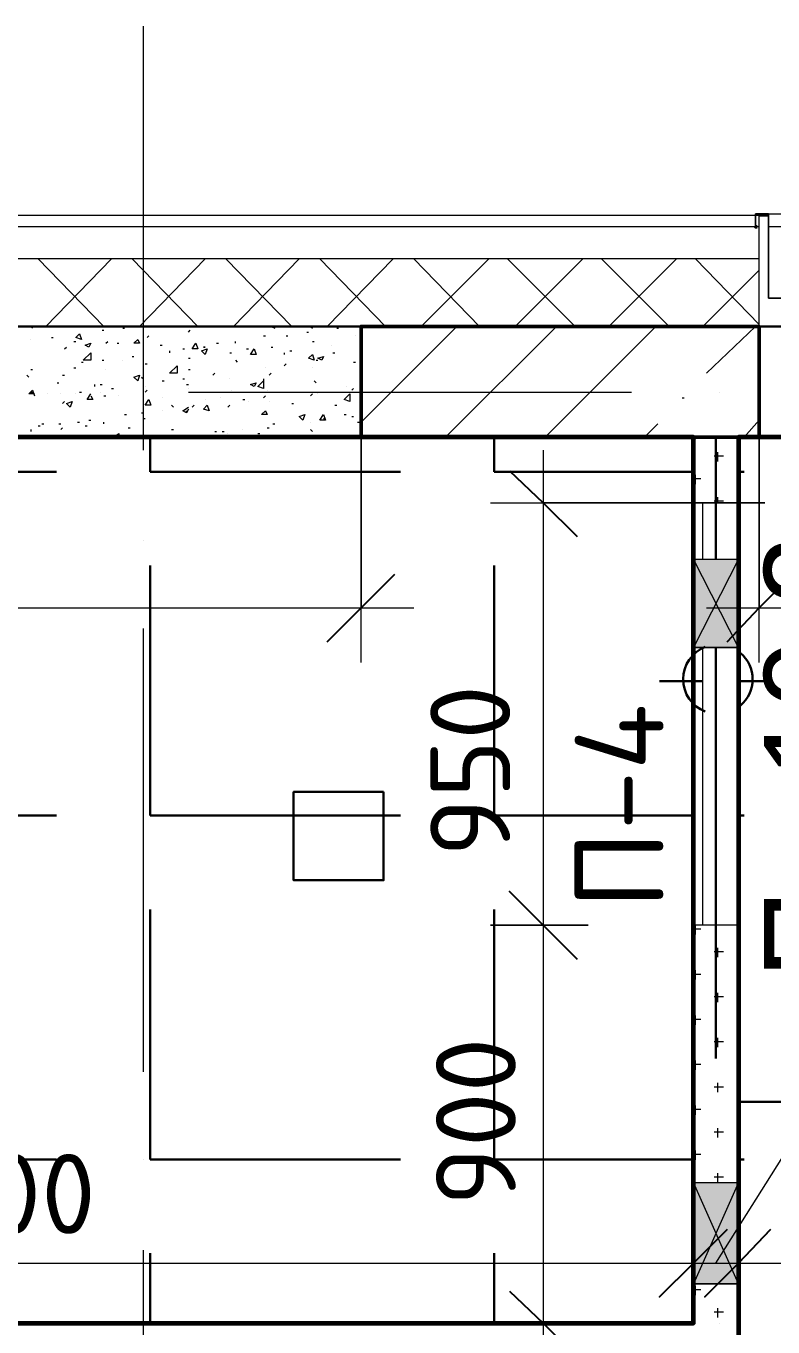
# Model space of a CAD drawing. Header units: millimetres. Extents: x -84737 to 172119, y -43083 to 59399.
# Drawn here: x 49342 to 51026, y 54672 to 57605 of the extents above; entities that cross this region are included whole.
import ezdxf

# ---------------------------------------------------------------- set-up
doc = ezdxf.new("R2010")
doc.units = ezdxf.units.MM
doc.layers.add('10) Плитка КР-3 300х300', color=40, linetype='Continuous', lineweight=30)
doc.layers.add('14) Плитка стены СТ-5.1', color=3, linetype='Continuous', lineweight=60)
for name, color, linetype in [('PDF _Двери', 7, 'Continuous'), ('PDF _Несущие колонны', 7, 'Continuous'), ('PDF _Обобщенные модели', 7, 'Continuous'), ('PDF _Окна', 7, 'Continuous'), ('PDF _Оси', 7, 'Continuous'), ('PDF _Перекрытия', 7, 'Continuous'), ('PDF _Размеры-100', 7, 'Continuous'), ('PDF _Стены', 7, 'Continuous'), ('PDF _Текст', 7, 'Continuous'), ('PDF _Элементы узлов', 7, 'Continuous')]:
    doc.layers.add(name, color=color, linetype=linetype)
doc.styles.add('PDF GOSTCommon', font='arial.ttf')
doc.styles.add('PDF ISOCPEUR', font='isocpeur.ttf')
pattern_1 = [(0, (0, 0), (0, 775.335), [563.88, -211.455]), (90, (0, 0), (-775.335, 5e-14), [563.88, -211.455])]

msp = doc.modelspace()

# ---------------------------------------------------------------- hatches: boundary and pattern name
at = {"layer": '10) Плитка КР-3 300х300'}
h = msp.add_hatch(dxfattribs=at)
h.set_pattern_fill('ANGLE', color=256, scale=111)
h.set_pattern_definition(pattern_1)
h.paths.add_polyline_path([(50846.7, 49168.5), (50486.9, 49168.5), (50486.9, 49930.4), (49758.8, 49930.4), (49758.8, 49130.4), (49225.4, 49130.4), (49225.4, 49930.4), (48107.8, 49930.4), (48107.8, 49778.1), (47307.8, 49778.1), (47307.8, 48110.2), (50846.7, 48110.2)])
h.paths.add_polyline_path([(50516.5, 54578.5), (47646.4, 54578.5), (47646.4, 53079.9), (50516.5, 53079.9)])
h.paths.add_polyline_path([(50846.7, 56678.2), (47646.4, 56678.2), (47646.4, 54680.1), (50846.7, 54680.1)])
h.paths.add_polyline_path([(47544.8, 56678.2), (42206.8, 56678.2), (42206.8, 55078), (44907.6, 55078), (44903.3, 53079.9), (46964.9, 53079.9), (46964.9, 54057.8), (47544.8, 54057.8)])
h.paths.add_polyline_path([(44806, 54976.4), (42604.7, 54976.4), (42604.7, 54079), (44806, 54079)], flags=17)
h.paths.add_polyline_path([(44806, 53976.5), (42604.7, 53976.5), (42604.7, 53079.9), (44806, 53079.9)], flags=17)
h = msp.add_hatch(dxfattribs=at)
h.set_pattern_fill('ANGLE', color=256, scale=111)
h.set_pattern_definition(pattern_1)
h.paths.add_polyline_path([(47206.2, 50679.7), (44755.2, 50679.7), (44755.2, 45879.3), (46926.8, 45879.3), (46926.8, 46057.1), (47206.2, 46057.1)])
h.paths.add_polyline_path([(47206.2, 52876.7), (45305.5, 52876.7), (45305.5, 50798.3), (47206.2, 50798.3)])
h.paths.add_polyline_path([(50948.3, 52876.7), (47206.2, 52876.7), (47206.2, 51479.8), (50948.3, 51479.8)])
h.paths.add_polyline_path([(47544.8, 52978.3), (45305.5, 52978.3), (45305.5, 52876.7), (47544.8, 52876.7)])
h.paths.add_polyline_path([(52345.3, 55179.6), (50948.3, 55179.6), (50948.3, 45879.3), (52345.3, 45879.3)])
h.paths.add_polyline_path([(55905.4, 56678.2), (53695.7, 56678.2), (53695.7, 56504.6), (52197.1, 56504.6), (52197.1, 56678.2), (50948.3, 56678.2), (50948.3, 55179.6), (55808, 55179.6), (55808, 55327.8), (55905.4, 55327.8)])
h.paths.add_polyline_path([(55808, 52876.7), (55507.5, 52876.7), (55507.5, 51780.4), (54406.8, 51780.4), (54406.8, 52876.7), (54262.9, 52876.7), (53145.3, 52876.7), (53145.3, 51678.8), (52446.9, 51678.8), (52446.9, 50679.7), (52548.5, 50679.7), (52548.5, 49879.7), (55808, 49879.7)])
at = {"layer": 'PDF _Окна', "transparency": 33554559}
msp.add_hatch(color=256, dxfattribs=at).paths.add_polyline_path([(50990.6, 57152.3), (50990.6, 57156.5), (50986.4, 57156.5), (50982.2, 57152.3), (50986.4, 57148), (50990.6, 57148)])

# ---------------------------------------------------------------- linework, layer by layer
at = {"layer": '10) Плитка КР-3 300х300'}
for points in [[(47646.4, 54680.1), (50846.7, 54680.1), (50846.7, 56678.2), (47646.4, 56678.2)], [(50948.3, 55179.6), (55905.4, 55179.6), (55905.4, 56678.2), (50948.3, 56678.2)], [(50948.3, 45879.3), (52345.3, 45879.3), (52345.3, 55179.6), (50948.3, 55179.6)]]:
    msp.add_lwpolyline(points, close=True, dxfattribs=at)
at = {"layer": '14) Плитка стены СТ-5.1'}
msp.add_lwpolyline([(47646.4, 54680.1), (50846.7, 54680.1), (50846.7, 56678.2), (47646.4, 56678.2)], close=True, dxfattribs=at)
for points in [[(52345.3, 55179.6), (55905.4, 55179.6), (55905.4, 56678.2), (50948.3, 56678.2), (50948.3, 55179.6)], [(50948.3, 55179.6), (50948.3, 52876.7)]]:
    msp.add_lwpolyline(points, dxfattribs=at)
at = {"layer": 'PDF _Двери', "lineweight": 18}
for points in [[(50867.9, 56403), (50867.9, 56530), (50948.3, 56530), (50948.3, 56403)], [(50948.3, 56204), (50948.3, 55577.5), (50867.9, 55577.5), (50867.9, 56204)]]:
    msp.add_lwpolyline(points, dxfattribs=at)
at = {"layer": 'PDF _Несущие колонны', "lineweight": 9}
for points in [[(50097.4, 56712), (50313.3, 56927.9)], [(50287.9, 56678.2), (50537.7, 56927.9)], [(50512.3, 56678.2), (50762.1, 56927.9)], [(50876.4, 56822.1), (50986.4, 56927.9)], [(50821.3, 56767), (50825.6, 56767)], [(50736.7, 56678.2), (50766.3, 56707.8)], [(50961, 56678.2), (50994.9, 56716.2)]]:
    msp.add_lwpolyline(points, dxfattribs=at)
at = {"layer": 'PDF _Несущие колонны', "lineweight": 50}
msp.add_lwpolyline([(50097.4, 56678.2), (50994.9, 56678.2), (50994.9, 56927.9), (50097.4, 56927.9)], close=True, dxfattribs=at)
at = {"layer": 'PDF _Обобщенные модели', "lineweight": 30}
for points in [[(50897.5, 56678.2), (50897.5, 56403)], [(50897.5, 56204), (50897.5, 55277)], [(50867.9, 56127.8), (50770.5, 56127.8)], [(51020.3, 56127.8), (50948.3, 56127.8)]]:
    msp.add_lwpolyline(points, dxfattribs=at)
for start, end in [(111.3794, 248.6206), (310.8912, 49.1088)]:
    msp.add_arc((50901.7, 56132.2), 78.3, start, end, dxfattribs=at)
at = {"layer": 'PDF _Окна', "lineweight": 18}
for points in [[(51016, 57181.9), (50986.4, 57181.9), (50986.4, 57152.3), (50986.4, 57181.9), (51016, 57181.9), (51016, 56991.4), (52175.9, 56991.4), (52175.9, 57181.9), (52205.6, 57181.9), (52205.6, 57152.3), (52205.6, 57181.9), (52175.9, 57181.9)], [(52175.9, 57152.3), (52175.9, 56991.4), (51016, 56991.4), (51016, 57152.3)]]:
    msp.add_lwpolyline(points, dxfattribs=at)
msp.add_lwpolyline([(51016, 57152.3), (51016, 57181.9), (52175.9, 57181.9), (52175.9, 57152.3)], close=True, dxfattribs=at)
at = {"layer": 'PDF _Окна', "color": 8, "true_color": 0x808080, "transparency": 33554559}
for points in [[(50846.7, 56403), (50846.7, 56204), (50948.3, 56403)], [(50846.7, 56204), (50948.3, 56403), (50948.3, 56204)], [(50846.7, 54997.6), (50846.7, 54769), (50948.3, 54997.6)], [(50846.7, 54769), (50948.3, 54997.6), (50948.3, 54769)]]:
    msp.add_solid(points, dxfattribs=at)
at = {"layer": 'PDF _Оси', "lineweight": 9}
for points in [[(49606.4, 56648.5), (49606.4, 57605.2)], [(49509, 56779.7), (49509, 56779.7)], [(49708, 56779.7), (50707, 56779.7)], [(50906, 56779.7), (50906, 56779.7)], [(49606.4, 56445.3), (49606.4, 56445.3)], [(49606.4, 55247.3), (49606.4, 56246.4)], [(49606.4, 55048.4), (49606.4, 55048.4)], [(49606.4, 53846.1), (49606.4, 54845.2)], [(49509, 54680.1), (49509, 54680.1)], [(49708, 54680.1), (50707, 54680.1)], [(50906, 54680.1), (50906, 54680.1)]]:
    msp.add_lwpolyline(points, dxfattribs=at)
at = {"layer": 'PDF _Перекрытия', "lineweight": 30}
for points in [[(50846.7, 56530), (50846.7, 56403)], [(50846.7, 56204), (50846.7, 55577.5)]]:
    msp.add_lwpolyline(points, dxfattribs=at)
msp.add_lwpolyline([(50148.2, 55878.1), (49945.1, 55878.1), (49945.1, 55679.1), (50148.2, 55679.1)], close=True, dxfattribs=at)
at = {"layer": 'PDF _Размеры-100', "lineweight": 9}
for points in [[(39387.5, 56292.9), (40183.3, 56292.9), (41529.5, 56292.9), (42007.8, 56292.9), (42206.8, 56292.9), (42807.9, 56292.9), (45208.1, 56292.9), (46105.5, 56292.9), (47544.8, 56292.9), (47646.4, 56292.9), (47646.4, 56792.4), (47646.4, 56170.2), (47646.4, 56792.4), (47646.4, 56292.9), (50216, 56292.9)], [(50097.4, 56170.2), (50097.4, 56792.4), (50097.4, 56292.9)], [(50876.4, 56292.9), (52197.1, 56292.9), (52497.7, 56292.9), (53395.1, 56292.9), (53695.7, 56292.9), (54897.9, 56292.9), (54897.9, 56792.4), (54897.9, 56170.2), (54897.9, 56792.4), (54897.9, 56292.9), (55278.9, 56292.9)], [(50994.9, 56170.2), (50994.9, 56792.4), (50994.9, 56292.9)], [(50508.1, 56648.5), (50508.1, 55577.5), (50609.7, 55577.5), (50389.5, 55577.5), (50609.7, 55577.5), (50508.1, 55577.5), (50508.1, 54557.3)], [(50389.5, 56530), (51007.6, 56530), (50508.1, 56530)], [(47527.9, 54815.5), (50846.7, 54815.5), (50948.3, 54815.5), (50948.3, 55315.1), (50948.3, 54697), (50948.3, 55315.1), (50948.3, 54815.5), (52468, 54815.5)], [(50897.5, 54815.5), (51092.2, 55124.6), (51401.3, 55124.6)], [(50389.5, 54680.1), (50677.4, 54680.1), (50508.1, 54680.1)]]:
    msp.add_lwpolyline(points, dxfattribs=at)
at = {"layer": 'PDF _Размеры-100', "lineweight": 25}
for points in [[(50431.9, 56602), (50508.1, 56530), (50584.3, 56453.8)], [(50021.2, 56216.7), (50097.4, 56292.9), (50173.6, 56369.1)], [(50922.9, 56216.7), (50994.9, 56292.9), (51071.1, 56369.1)], [(50431.9, 54752.1), (50508.1, 54680.1), (50584.3, 54603.9)]]:
    msp.add_lwpolyline(points, dxfattribs=at)
for points in [[(50584.3, 55501.3), (50508.1, 55577.5), (50431.9, 55653.7), (50508.1, 55577.5)], [(50922.9, 54891.7), (50846.7, 54815.5), (50770.5, 54739.4), (50846.7, 54815.5)], [(51020.3, 54891.7), (50948.3, 54815.5), (50872.1, 54739.4), (50948.3, 54815.5)]]:
    msp.add_lwpolyline(points, close=True, dxfattribs=at)
at = {"layer": 'PDF _Размеры-100', "lineweight": 9}
msp.add_lwpolyline([(50846.7, 54815.5), (50846.7, 55315.1), (50846.7, 54697), (50846.7, 55315.1)], close=True, dxfattribs=at)
at = {"layer": 'PDF _Стены', "lineweight": 18}
for points in [[(50097.4, 56927.9), (50994.9, 56927.9), (50994.9, 57177.7), (50986.4, 57177.7), (45216.6, 57177.7), (45208.1, 57177.7), (45208.1, 56927.9), (46105.5, 56927.9)], [(50994.9, 57152.3), (50986.4, 57152.3), (45216.6, 57152.3), (45208.1, 57152.3)], [(50994.9, 57080.3), (45208.1, 57080.3)], [(50846.7, 54769), (50846.7, 54680.1), (47646.4, 54680.1), (47646.4, 56678.2)], [(50948.3, 56530), (50948.3, 56678.2), (50846.7, 56678.2), (50846.7, 56530), (50867.9, 56530)], [(50867.9, 55577.5), (50846.7, 55577.5), (50846.7, 54997.6)], [(50948.3, 54997.6), (50948.3, 55577.5)], [(47045.3, 53079.9), (47045.3, 53977.4), (47544.8, 53977.4), (47544.8, 53079.9), (47646.4, 53079.9), (47646.4, 54578.5), (50846.7, 54578.5), (50846.7, 53079.9), (50948.3, 53079.9), (50948.3, 54769)]]:
    msp.add_lwpolyline(points, dxfattribs=at)
at = {"layer": 'PDF _Стены', "lineweight": 30}
for points in [[(50994.9, 57177.7), (51016, 57177.7)], [(50994.9, 56927.9), (52497.7, 56927.9), (52497.7, 56678.2), (50994.9, 56678.2)]]:
    msp.add_lwpolyline(points, dxfattribs=at)
at = {"layer": 'PDF _Стены', "lineweight": 9}
for points in [[(49517.5, 56927.9), (49369.3, 57080.3)], [(49386.3, 56927.9), (49534.4, 57080.3)], [(49729.2, 56927.9), (49581, 57080.3)], [(49597.9, 56927.9), (49746.1, 57080.3)], [(49940.8, 56927.9), (49792.7, 57080.3)], [(49809.6, 56927.9), (49957.7, 57080.3)], [(50152.5, 56927.9), (50004.3, 57080.3)], [(50021.2, 56927.9), (50169.4, 57080.3)], [(50364.1, 56927.9), (50216, 57080.3)], [(50232.9, 56927.9), (50385.3, 57080.3)], [(50580, 56927.9), (50427.6, 57080.3)], [(50444.6, 56927.9), (50597, 57080.3)], [(50791.7, 56927.9), (50639.3, 57080.3)], [(50656.2, 56927.9), (50808.6, 57080.3)], [(50994.9, 56932.1), (50851, 57080.3)], [(50867.9, 56927.9), (50994.9, 57054.9)], [(49352.4, 56927.9), (49356.6, 56923.7)], [(49513.3, 56919.4), (49517.5, 56919.4)], [(49559.8, 56923.7), (49564.1, 56923.7)], [(49708, 56915.2), (49712.2, 56919.4)], [(49894.3, 56927.9), (49902.7, 56923.7), (49902.7, 56927.9)], [(49974.7, 56915.2), (49978.9, 56915.2)], [(49983.1, 56927.9), (49987.4, 56923.7)], [(50042.4, 56923.7), (50046.6, 56923.7)], [(49352.4, 56898.3), (49352.4, 56898.3)], [(49399, 56902.5), (49403.2, 56902.5)], [(49449.8, 56894), (49454, 56894)], [(49521.7, 56889.8), (49526, 56894)], [(49547.1, 56889.8), (49551.4, 56889.8)], [(49614.9, 56902.5), (49619.1, 56906.7)], [(49644.5, 56885.6), (49648.7, 56885.6)], [(49771.5, 56889.8), (49775.7, 56889.8)], [(49813.8, 56889.8), (49813.8, 56894)], [(49877.3, 56906.7), (49881.6, 56906.7)], [(49928.1, 56906.7), (49932.4, 56906.7)], [(49987.4, 56894), (49991.6, 56894)], [(50029.7, 56885.6), (50029.7, 56885.6)], [(50084.7, 56906.7), (50084.7, 56906.7)], [(49428.6, 56877.1), (49432.8, 56881.3)], [(49581, 56860.2), (49585.2, 56860.2)], [(49665.7, 56872.9), (49665.7, 56868.6)], [(49695.3, 56877.1), (49699.5, 56877.1)], [(49708, 56855.9), (49712.2, 56855.9)], [(49801.1, 56868.6), (49805.4, 56868.6)], [(49839.2, 56877.1), (49843.5, 56877.1)], [(49894.3, 56881.3), (49898.5, 56881.3)], [(49923.9, 56868.6), (49923.9, 56864.4)], [(49936.6, 56872.9), (49940.8, 56872.9)], [(50033.9, 56868.6), (50038.2, 56868.6)], [(49352.4, 56830.5), (49356.6, 56830.5)], [(49449.8, 56834.8), (49454, 56834.8)], [(49466.7, 56847.5), (49470.9, 56847.5)], [(49513.3, 56851.7), (49517.5, 56851.7)], [(49521.7, 56830.5), (49521.7, 56830.5)], [(49559.8, 56851.7), (49559.8, 56851.7)], [(49610.6, 56843.2), (49614.9, 56843.2)], [(49708, 56830.5), (49712.2, 56830.5)], [(49813.8, 56851.7), (49818.1, 56847.5)], [(49881.6, 56834.8), (49881.6, 56834.8)], [(49923.9, 56839), (49928.1, 56843.2)], [(49987.4, 56834.8), (49987.4, 56834.8)], [(49995.8, 56851.7), (50000.1, 56851.7)], [(50080.5, 56847.5), (50084.7, 56847.5)], [(49343.9, 56817.8), (49348.2, 56813.6)], [(49411.7, 56800.9), (49415.9, 56800.9)], [(49424.4, 56817.8), (49428.6, 56817.8)], [(49496.3, 56796.7), (49496.3, 56792.4)], [(49509, 56796.7), (49513.3, 56796.7)], [(49602.2, 56813.6), (49606.4, 56809.4)], [(49648.7, 56805.1), (49653, 56805.1)], [(49695.3, 56809.4), (49699.5, 56809.4)], [(49703.8, 56796.7), (49708, 56796.7)], [(49763, 56817.8), (49767.3, 56822.1)], [(49801.1, 56809.4), (49801.1, 56809.4)], [(49877.3, 56809.4), (49877.3, 56788.2), (49864.6, 56792.4), (49877.3, 56805.1)], [(49890, 56817.8), (49894.3, 56822.1)], [(49991.6, 56805.1), (49995.8, 56800.9)], [(49360.9, 56775.5), (49348.2, 56775.5), (49356.6, 56784), (49360.9, 56771.3)], [(49352.4, 56779.7), (49356.6, 56779.7)], [(49390.5, 56775.5), (49390.5, 56775.5)], [(49420.1, 56775.5), (49420.1, 56775.5)], [(49454, 56775.5), (49454, 56775.5)], [(49462.5, 56779.7), (49466.7, 56779.7)], [(49487.9, 56771.3), (49492.1, 56762.8), (49479.4, 56762.8), (49487.9, 56775.5)], [(49517.5, 56771.3), (49521.7, 56771.3)], [(49534.4, 56788.2), (49538.7, 56788.2)], [(49551.4, 56771.3), (49551.4, 56771.3)], [(49610.6, 56792.4), (49610.6, 56792.4)], [(49610.6, 56779.7), (49614.9, 56784)], [(49648.7, 56767), (49648.7, 56767)], [(49708, 56788.2), (49708, 56788.2)], [(49780, 56767), (49780, 56767)], [(49805.4, 56784), (49805.4, 56784)], [(49877.3, 56767), (49881.6, 56771.3)], [(49885.8, 56784), (49885.8, 56784)], [(49902.7, 56779.7), (49902.7, 56779.7)], [(49945.1, 56779.7), (49949.3, 56779.7)], [(49983.1, 56771.3), (49987.4, 56775.5)], [(50000.1, 56775.5), (50000.1, 56775.5)], [(50063.6, 56792.4), (50063.6, 56792.4)], [(50076.3, 56784), (50080.5, 56788.2)], [(49424.4, 56754.3), (49428.6, 56758.6)], [(49648.7, 56737.4), (49648.7, 56737.4)], [(49669.9, 56750.1), (49674.1, 56745.9)], [(49708, 56741.6), (49703.8, 56733.2), (49695.3, 56737.4), (49708, 56745.9)], [(49703.8, 56733.2), (49703.8, 56737.4)], [(49716.5, 56745.9), (49720.7, 56750.1)], [(49746.1, 56762.8), (49746.1, 56762.8)], [(49796.9, 56745.9), (49801.1, 56750.1)], [(49830.8, 56762.8), (49835, 56762.8)], [(49843.5, 56758.6), (49843.5, 56758.6)], [(49890, 56758.6), (49890, 56758.6)], [(49940.8, 56754.3), (49945.1, 56754.3)], [(50038.2, 56750.1), (50042.4, 56750.1)], [(49377.8, 56707.8), (49382, 56707.8)], [(49415.9, 56707.8), (49420.1, 56707.8)], [(49458.2, 56712), (49462.5, 56712)], [(49483.6, 56716.2), (49487.9, 56716.2)], [(49517.5, 56707.8), (49517.5, 56712)], [(49564.1, 56728.9), (49568.3, 56728.9)], [(49602.2, 56733.2), (49606.4, 56733.2)], [(49606.4, 56720.5), (49610.6, 56720.5)], [(49898.5, 56707.8), (49902.7, 56707.8)], [(49983.1, 56712), (49983.1, 56712)], [(50012.8, 56720.5), (50017, 56720.5)], [(50059.3, 56728.9), (50063.6, 56728.9)], [(50076.3, 56724.7), (50080.5, 56724.7)], [(50089, 56712), (50093.2, 56712)], [(49352.4, 56695.1), (49352.4, 56690.9)], [(49369.3, 56703.5), (49373.6, 56703.5)], [(49420.1, 56695.1), (49424.4, 56699.3)], [(49475.2, 56703.5), (49479.4, 56703.5)], [(49542.9, 56678.2), (49538.7, 56678.2), (49551.4, 56686.6), (49551.4, 56678.2)], [(49572.5, 56699.3), (49576.8, 56699.3)], [(49669.9, 56695.1), (49674.1, 56695.1)], [(49767.3, 56690.9), (49771.5, 56690.9)], [(49784.2, 56690.9), (49788.4, 56690.9)], [(49796.9, 56686.6), (49796.9, 56686.6)], [(49830.8, 56695.1), (49830.8, 56695.1)], [(49864.6, 56686.6), (49868.9, 56686.6)], [(49885.8, 56699.3), (49890, 56699.3)], [(49962, 56682.4), (49966.2, 56682.4)], [(49983.1, 56695.1), (49987.4, 56690.9)], [(50059.3, 56678.2), (50059.3, 56678.2)], [(50851, 56673.9), (50851, 56678.2)], [(50893.3, 56635.8), (50914.5, 56635.8)], [(50901.8, 56623.1), (50901.8, 56644.3)], [(50851, 56572.3), (50851, 56593.5)], [(50846.7, 56585), (50863.7, 56585)], [(50944.1, 56585), (50948.3, 56585)], [(50893.3, 56534.2), (50914.5, 56534.2)], [(50901.8, 56530), (50901.8, 56542.7)], [(50846.7, 55569.1), (50863.7, 55569.1)], [(50851, 55556.4), (50851, 55577.5)], [(50944.1, 55569.1), (50948.3, 55569.1)], [(50893.3, 55518.3), (50914.5, 55518.3)], [(50901.8, 55505.6), (50901.8, 55526.7)], [(50851, 55454.8), (50851, 55475.9)], [(50846.7, 55467.5), (50863.7, 55467.5)], [(50944.1, 55467.5), (50948.3, 55467.5)], [(50893.3, 55416.7), (50914.5, 55416.7)], [(50901.8, 55404), (50901.8, 55425.1)], [(50846.7, 55365.9), (50863.7, 55365.9)], [(50851, 55353.2), (50851, 55374.3)], [(50944.1, 55365.9), (50948.3, 55365.9)], [(50893.3, 55315.1), (50914.5, 55315.1)], [(50901.8, 55302.4), (50901.8, 55323.5)], [(50851, 55251.6), (50851, 55272.7)], [(50846.7, 55264.3), (50863.7, 55264.3)], [(50944.1, 55264.3), (50948.3, 55264.3)], [(50893.3, 55213.5), (50914.5, 55213.5)], [(50901.8, 55200.8), (50901.8, 55221.9)], [(50846.7, 55162.7), (50863.7, 55162.7)], [(50851, 55150), (50851, 55171.1)], [(50944.1, 55162.7), (50948.3, 55162.7)], [(50893.3, 55111.9), (50914.5, 55111.9)], [(50901.8, 55099.2), (50901.8, 55120.3)], [(50851, 55048.4), (50851, 55069.5)], [(50846.7, 55061.1), (50863.7, 55061.1)], [(50944.1, 55061.1), (50948.3, 55061.1)], [(50893.3, 55010.3), (50914.5, 55010.3)], [(50901.8, 54997.6), (50901.8, 55018.7)], [(50846.7, 54756.3), (50863.7, 54756.3)], [(50851, 54743.6), (50851, 54764.7)], [(50944.1, 54756.3), (50948.3, 54756.3)], [(50901.8, 54692.8), (50901.8, 54714)], [(50893.3, 54705.5), (50914.5, 54705.5)]]:
    msp.add_lwpolyline(points, dxfattribs=at)
at = {"layer": 'PDF _Стены', "lineweight": 30}
msp.add_lwpolyline([(46105.5, 56927.9), (46105.5, 56678.2), (50097.4, 56678.2), (50097.4, 56927.9)], close=True, dxfattribs=at)
at = {"layer": 'PDF _Стены', "lineweight": 9}
for points in [[(49462.5, 56911), (49466.7, 56898.3), (49454, 56902.5)], [(49487.9, 56889.8), (49483.6, 56881.3), (49475.2, 56885.6)], [(49593.7, 56898.3), (49597.9, 56889.8), (49585.2, 56889.8)], [(49724.9, 56889.8), (49729.2, 56877.1), (49716.5, 56877.1)], [(49487.9, 56851.7), (49470.9, 56851.7), (49487.9, 56868.6)], [(49750.3, 56877.1), (49746.1, 56864.4), (49737.6, 56872.9)], [(49746.1, 56881.3), (49741.9, 56881.3)], [(49856.2, 56877.1), (49860.4, 56864.4), (49847.7, 56864.4)], [(49987.4, 56864.4), (49991.6, 56851.7), (49978.9, 56855.9)], [(50012.8, 56860.2), (50008.5, 56851.7), (50000.1, 56855.9)], [(49682.6, 56822.1), (49665.7, 56822.1), (49682.6, 56839)], [(49597.9, 56817.8), (49593.7, 56805.1), (49585.2, 56813.6)], [(49860.4, 56800.9), (49856.2, 56792.4), (49847.7, 56796.7)], [(50072, 56758.6), (50059.3, 56762.8), (50072, 56775.5)], [(49445.5, 56758.6), (49441.3, 56745.9), (49432.8, 56754.3)], [(49619.1, 56762.8), (49623.3, 56750.1), (49610.6, 56750.1)], [(49750.3, 56750.1), (49754.6, 56737.4), (49741.9, 56741.6)], [(49881.6, 56737.4), (49885.8, 56728.9), (49873.1, 56728.9)], [(49970.4, 56728.9), (49966.2, 56716.2), (49957.7, 56724.7)], [(50012.8, 56728.9), (50017, 56716.2), (50004.3, 56716.2)]]:
    msp.add_lwpolyline(points, close=True, dxfattribs=at)
at = {"layer": 'PDF _Элементы узлов', "lineweight": 9}
for points in [[(50948.3, 56204), (50846.7, 56204), (50846.7, 56403), (50948.3, 56403), (50846.7, 56204), (50948.3, 56204), (50846.7, 56403), (50948.3, 56403)], [(50948.3, 54769), (50846.7, 54769), (50846.7, 54997.6), (50948.3, 54997.6), (50846.7, 54769), (50948.3, 54769), (50846.7, 54997.6), (50948.3, 54997.6)]]:
    msp.add_lwpolyline(points, close=True, dxfattribs=at)

# ---------------------------------------------------------------- texts
at = {"layer": 'PDF _Текст', "attachment_point": 4, "rotation": 90}
for s, insert, char_height, style in [('Пр-10.2', (51136.9, 55457), 201.27, 'PDF GOSTCommon'), ('950', (50343.4, 55732.2), 180, 'PDF ISOCPEUR'), ('П-4', (50679.5, 55613.6), 200, 'PDF ISOCPEUR'), ('900', (50356.1, 54944.8), 180, 'PDF ISOCPEUR')]:
    msp.add_mtext(s, dxfattribs=dict(at, insert=insert, char_height=char_height, style=style))
at = {"layer": 'PDF _Текст', "insert": (49003, 54971.8), "char_height": 180, "attachment_point": 4, "style": 'PDF ISOCPEUR'}
msp.add_mtext('3200', dxfattribs=at)

doc.saveas('drawing.dxf')
